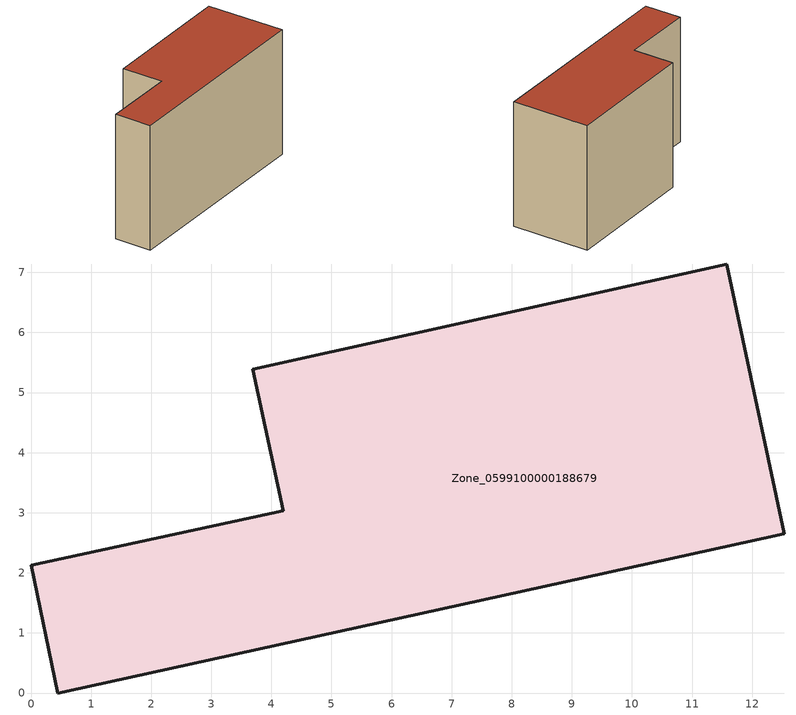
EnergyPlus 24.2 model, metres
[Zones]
Zone_0599100000188679
 floor ground (C_G): 0,2.13 4.2,3.03 3.69,5.39 11.58,7.14 12.54,2.65 0.45,0 z0
 wall outside (C_F): 4.2,3.03 0,2.13 0.45,0 12.54,2.65 11.58,7.14 3.69,5.39 4.2,3.03 z0:7.37
 roof outside (C_R): 11.58,7.14 3.69,5.39 4.2,3.03 0,2.13 0.45,0 12.54,2.65 z7.37
[BUILDING]
Pand.0599100000188679: North Axis=0; Terrain=City; Loads Convergence Tolerance Value=0.04; Temperature Convergence Tolerance Value=0.4; Solar Distribution=FullExterior; Maximum Number of Warmup Days=25; Minimum Number of Warmup Days=1
[Site:Location]
Rotterdam.The.Hague.AP_ZH_NLD Design_Conditions: Latitude=51.96; Longitude=4.45; Time Zone=1; Elevation=-4.5
[SITE:GROUNDTEMPERATURE:BUILDINGSURFACE]
18, 18, 18, 18, 18, 18, 18, 18, 18, 18, 18, 18
[MATERIAL] Thermal Absorptance=0.9; Solar Absorptance=0.7; Visible Absorptance=0.7
Name | Roughness | Thickness | Conductivity | Density | Specific Heat
G.TI.1946 | MediumSmooth | 0.15 | 1 | 540 | 1210
F.TI.1946 | Rough | 0.3 | 0.857143 | 1920 | 840
R.TI.1946 | MediumRough | 0.2 | 0.1 | 1500 | 1000
[CONSTRUCTION]
C_G: G.TI.1946
C_F: F.TI.1946
C_R: R.TI.1946
[ZONE]
Zone_0599100000188679: Type=1; Multiplier=1; Ceiling Height=Autocalculate; Volume=Autocalculate; Floor Area=autocalculate; Part of Total Floor Area=Yes
[ZONEINFILTRATION:DESIGNFLOWRATE]
Infil_Zone_0599100000188679: Zone or ZoneList or Space or SpaceList=Zone_0599100000188679; Schedule=AlwaysOn; Design Flow Rate Calculation Method=Flow/Area; Flow Rate per Floor Area=0.003; Constant Term Coefficient=1; Temperature Term Coefficient=0; Velocity Term Coefficient=0; Velocity Squared Term Coefficient=0
[HVACTEMPLATE:ZONE:IDEALLOADSAIRSYSTEM]
Zone_0599100000188679: Maximum Heating Supply Air Temperature=50; Minimum Cooling Supply Air Temperature=13; Maximum Heating Supply Air Humidity Ratio=0.0156; Minimum Cooling Supply Air Humidity Ratio=0.0077; Heating Limit=NoLimit; Cooling Limit=NoLimit; Dehumidification Control Type=ConstantSensibleHeatRatio; Cooling Sensible Heat Ratio=0.7; Dehumidification Setpoint=60; Humidification Control Type=None; Humidification Setpoint=30; Outdoor Air Method=None; Outdoor Air Flow Rate per Person=0.00944; Outdoor Air Flow Rate per Zone Floor Area=0; Outdoor Air Flow Rate per Zone=0; Demand Controlled Ventilation Type=None; Outdoor Air Economizer Type=NoEconomizer; Heat Recovery Type=None; Sensible Heat Recovery Effectiveness=0.7; Latent Heat Recovery Effectiveness=0.65
[ZONECONTROL:THERMOSTAT]
ThermostatControl_Zone_0599100000188679: Zone or ZoneList=Zone_0599100000188679; Control Type Schedule=DualSetpointControlType; Control 1=Thermostat_Zone_0599100000188679; Temperature Difference Between Cutout And Setpoint=0
[THERMOSTATSETPOINT:DUALSETPOINT]
Thermostat_Zone_0599100000188679: Heating Setpoint Temperature Schedule=HeatingSetpoint_Zone_0599100000188679; Cooling Setpoint Temperature Schedule=CoolingSetpoint_Zone_0599100000188679
[SCHEDULE:COMPACT]
HeatingSetpoint_Zone_0599100000188679: Through: 12/31, For: AllDays, Until: 24:00, 21
CoolingSetpoint_Zone_0599100000188679: Through: 12/31, For: AllDays, Until: 24:00, 24
DualSetpointControlType: Through: 12/31, For: AllDays, Until: 24:00, 4
AlwaysOn: Through: 12/31, For: AllDays, Until: 24:00, 1
